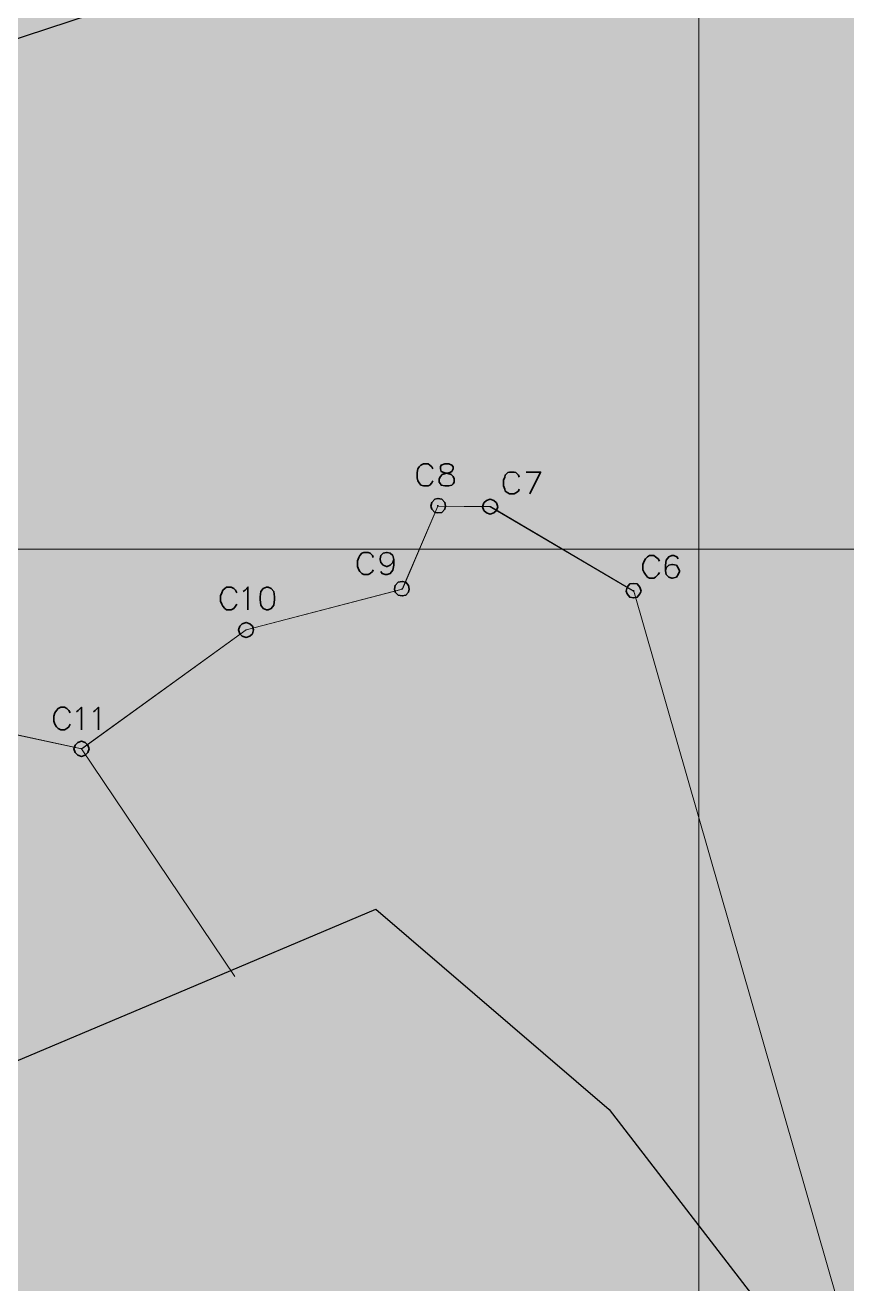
# Model space of a CAD drawing. Header units: metres. Extents: x 294767 to 326364, y 7392106 to 7497262.
# Drawn here: x 304104.7 to 304160, y 7392300.6 to 7392385.2 of the extents above; entities that cross this region are included whole.
import ezdxf

# ---------------------------------------------------------------- set-up
doc = ezdxf.new("R2010")
doc.units = ezdxf.units.M
doc.header["$LTSCALE"] = 0.1
doc.linetypes.add('ACAD_ISO04W100', pattern=[30, 24, -3, 0, -3])
doc.linetypes.add('CONTINUO', pattern=[0])
doc.layers.get('0').update_dxf_attribs({"color": 6})
for name, color, linetype in [('1. CALÇADA', 9, 'ACAD_ISO04W100'), ('1. LIMITE  2', 8, 'ACAD_ISO04W100'), ('1. PAVIMENTO TIPO ASFALTO', 8, 'ACAD_ISO04W100'), ('1. VEGETAÇAO', 106, 'ACAD_ISO04W100')]:
    doc.layers.add(name, color=color, linetype=linetype)
doc.layers.add('MALHA', color=1, linetype='Continuous', lineweight=0)

msp = doc.modelspace()

# ---------------------------------------------------------------- hatches: boundary and pattern name
at = {"true_color": 0x000007}
msp.add_hatch(color=7, dxfattribs=at).paths.add_polyline_path([(304130.057, 7392343.938), (304128.488, 7392339.115), (304128.405, 7392344.202)])
h = msp.add_hatch()
h.set_pattern_fill('ANGLE', color=8, scale=0.36, angle=180)
h.set_pattern_definition([(180, (20.423, 389.72), (-3e-16, -2.5146), [1.8288, -0.6858]), (270, (20.423, 389.72), (2.5146, -5e-16), [1.8288, -0.6858])])
h.paths.add_polyline_path([(304262.381, 7392286.102), (304245.24, 7392299.806), (304237.137, 7392316.936), (304233.29, 7392323.724, -0.068562), (304183.399, 7392288.522), (304167.04, 7392282.338), (304153.631, 7392270.229), (304139.528, 7392261.574), (304124.152, 7392241.509), (304115.304, 7392215.08), (304122.817, 7392219.443), (304134.144, 7392222.182), (304136.112, 7392211.952), (304156.389, 7392209.985), (304198.321, 7392216.477), (304200.486, 7392226.707), (304185.922, 7392250.967), (304196.749, 7392255.098), (304222.634, 7392256.801), (304242.435, 7392254.645), (304263.94, 7392270.218)])
h.paths.add_polyline_path([(304373.144, 7392259.265), (304357.749, 7392279.25), (304325.336, 7392281.119), (304307.195, 7392282.165), (304300.092, 7392306.035), (304274.536, 7392303.855), (304275.525, 7392292.264), (304293.859, 7392279.562), (304285.556, 7392267.578), (304284.821, 7392248.416), (304281.081, 7392240.007), (304294.311, 7392233.338)])
h.paths.add_polyline_path([(304430.365, 7392329.705), (304408.549, 7392327.525), (304394.213, 7392317.247), (304393.278, 7392301.986), (304420.392, 7392284.856), (304441.585, 7392287.971), (304454.675, 7392299.494)])
h.paths.add_polyline_path([(304003.127, 7392289.128), (303999.685, 7392316.643), (303923.969, 7392321.557), (303843.514, 7392299.847), (303866.199, 7392230.875), (303879.719, 7392235.081), (303926.526, 7392249.64), (303930.36, 7392240.977), (303941.656, 7392215.459), (303987.337, 7392219.94), (303984.935, 7392244.416), (303982.477, 7392269.475)])
h.paths.add_polyline_path([(304154.598, 7392298.561), (304143.967, 7392312.333), (304128.275, 7392325.795), (304115.028, 7392320.202), (304101.051, 7392314.3), (304089.024, 7392302.294), (304096.523, 7392291.282), (304110.035, 7392290.382), (304113.257, 7392275.347), (304101.292, 7392272.783), (304090.849, 7392259.481), (304094.096, 7392256.933), (304158.092, 7392284.786)])
h.paths.add_polyline_path([(304134.761, 7392266.861), (304150.409, 7392276.464), (304159.068, 7392283.601), (304158.092, 7392284.786), (304094.096, 7392256.933), (304100.46, 7392251.936), (304117.187, 7392242.755), (304117.885, 7392244.84)])
at = {"layer": '1. LIMITE  2', "true_color": 0xffffff, "transparency": 33554687}
h = msp.add_hatch(color=7, dxfattribs=at)
h.dxf.hatch_style = 1
h.paths.add_polyline_path([(304262.381, 7392286.102), (304245.24, 7392299.806), (304237.137, 7392316.936), (304233.29, 7392323.724, -0.068562), (304183.399, 7392288.522), (304167.04, 7392282.338), (304153.631, 7392270.229), (304139.528, 7392261.574), (304124.152, 7392241.509), (304115.304, 7392215.08), (304122.817, 7392219.443), (304134.144, 7392222.182), (304136.112, 7392211.952), (304156.389, 7392209.985), (304198.321, 7392216.477), (304200.486, 7392226.707), (304185.922, 7392250.967), (304196.749, 7392255.098), (304222.634, 7392256.801), (304242.435, 7392254.645), (304263.94, 7392270.218)])
h.paths.add_polyline_path([(304373.144, 7392259.265), (304357.749, 7392279.25), (304325.336, 7392281.119), (304307.195, 7392282.165), (304300.092, 7392306.035), (304274.536, 7392303.855), (304275.525, 7392292.264), (304293.859, 7392279.562), (304285.556, 7392267.578), (304284.821, 7392248.416), (304281.081, 7392240.007), (304294.311, 7392233.338)])
h.paths.add_polyline_path([(304430.365, 7392329.705), (304408.549, 7392327.525), (304394.213, 7392317.247), (304393.278, 7392301.986), (304420.392, 7392284.856), (304441.585, 7392287.971), (304454.675, 7392299.494)])
h.paths.add_polyline_path([(304003.127, 7392289.128), (303999.685, 7392316.643), (303923.969, 7392321.557), (303843.514, 7392299.847), (303866.199, 7392230.875), (303879.719, 7392235.081), (303926.526, 7392249.64), (303930.36, 7392240.977), (303941.656, 7392215.459), (303987.337, 7392219.94), (303984.935, 7392244.416), (303982.477, 7392269.475)])
h.paths.add_polyline_path([(304154.598, 7392298.561), (304143.967, 7392312.333), (304128.275, 7392325.795), (304115.028, 7392320.202), (304101.051, 7392314.3), (304089.024, 7392302.294), (304096.523, 7392291.282), (304110.035, 7392290.382), (304113.257, 7392275.347), (304101.292, 7392272.783), (304090.849, 7392259.481), (304094.096, 7392256.933), (304158.092, 7392284.786)])
h.paths.add_polyline_path([(304134.761, 7392266.861), (304150.409, 7392276.464), (304159.068, 7392283.601), (304158.092, 7392284.786), (304094.096, 7392256.933), (304100.46, 7392251.936), (304117.187, 7392242.755), (304117.885, 7392244.84)])
at = {"layer": '1. PAVIMENTO TIPO ASFALTO', "true_color": 0x939598, "transparency": 33554661}
h = msp.add_hatch(color=252, dxfattribs=at)
h.dxf.hatch_style = 1
h.paths.add_polyline_path([(303998.226, 7392521.222), (303996.883, 7392520.503), (304057.365, 7392336.457), (304026.779, 7392326.406), (304027.196, 7392324.964), (304058.546, 7392335.266), (304064.52, 7392346.716), (304057.227, 7392368.909), (304104.728, 7392384.518), (304161.728, 7392403.249), (304178.403, 7392352.507), (304195.126, 7392301.62), (304196.475, 7392302.319), (304179.828, 7392352.976), (304162.886, 7392404.531, 0.383675), (304161.756, 7392404.837), (304104.259, 7392385.943), (304055.861, 7392370.039, 0.373206), (304055.586, 7392369.098), (304062.897, 7392346.849), (304058.377, 7392338.184)])
at = {"layer": '1. VEGETAÇAO', "true_color": 0x58ba48, "transparency": 33554636}
h = msp.add_hatch(dxfattribs=at)
h.set_pattern_fill('GRASS', color=85, scale=0.05, angle=195)
h.set_pattern_definition([(285, (49.00995, -517.7818), (1.09985226268, -0.63499999992), [0.238125, -1.557926224]), (240, (49.01, -517.7818), (1.0998522628, -0.635), [0.238125, -1.031875]), (330, (49.01, -517.7818), (0.635, 1.0998522628), [0.238125, -1.031875])])
h.paths.add_polyline_path([(304161.728, 7392403.249), (304057.227, 7392368.909), (304064.52, 7392346.716), (304058.546, 7392335.266), (304027.196, 7392324.964), (304034.562, 7392299.453), (304034.859, 7392299.453), (304050.717, 7392238.053), (304091.898, 7392255.976), (304090.849, 7392259.481), (304101.292, 7392272.783), (304113.257, 7392275.347), (304110.035, 7392290.382), (304096.523, 7392291.282), (304089.024, 7392302.294), (304101.051, 7392314.3), (304128.275, 7392325.795), (304143.967, 7392312.333), (304154.598, 7392298.561), (304158.092, 7392284.786), (304165.388, 7392287.937), (304183.925, 7392295.819), (304195.126, 7392301.62)])

# ---------------------------------------------------------------- linework, layer by layer
at = {"color": 7, "linetype": 'Continuous', "lineweight": 5}
msp.add_lwpolyline([(304196.475, 7392302.319), (304183.925, 7392295.819), (304162.946, 7392286.899), (304145.634, 7392347.192), (304135.987, 7392352.875), (304132.452, 7392352.908), (304130.073, 7392347.324), (304119.567, 7392344.582), (304108.5, 7392336.587), (304099.613, 7392338.503), (304089.173, 7392328.394), (304085.241, 7392320.3), (304085.308, 7392311.446), (304086.299, 7392306.688), (304086.497, 7392302.691), (304083.854, 7392301.237), (304076.718, 7392301.237), (304073.777, 7392300.51), (304070.936, 7392297.107), (304054.219, 7392299.618), (304034.562, 7392299.453), (303974.235, 7392508.382), (303998.226, 7392521.222)], dxfattribs=at)
at = {"color": 7, "linetype": 'Continuous', "lineweight": 35, "true_color": 0x000007}
for points in [[(304132.122, 7392355.402), (304132.039, 7392355.534), (304131.907, 7392355.65), (304131.791, 7392355.749), (304131.494, 7392355.749), (304131.312, 7392355.65), (304131.197, 7392355.534), (304131.114, 7392355.402), (304131.065, 7392355.154), (304131.065, 7392354.807), (304131.114, 7392354.593), (304131.197, 7392354.477), (304131.312, 7392354.312), (304131.494, 7392354.262), (304131.791, 7392354.262), (304131.907, 7392354.312), (304132.039, 7392354.477), (304132.122, 7392354.593)], [(304137.92, 7392354.857), (304137.87, 7392354.989), (304137.705, 7392355.154), (304137.573, 7392355.187), (304137.276, 7392355.187), (304137.16, 7392355.154), (304136.978, 7392354.989), (304136.945, 7392354.857), (304136.863, 7392354.642), (304136.863, 7392354.262), (304136.945, 7392354.047), (304136.978, 7392353.915), (304137.16, 7392353.8), (304137.276, 7392353.717), (304137.573, 7392353.717), (304137.705, 7392353.8), (304137.87, 7392353.915), (304137.92, 7392354.047)], [(304138.382, 7392355.187), (304139.357, 7392355.187), (304138.63, 7392353.717)], [(304132.452, 7392352.908), (304132.452, 7392352.957), (304132.452, 7392352.957)], [(304135.971, 7392352.858), (304135.971, 7392352.908), (304135.971, 7392352.908)], [(304128.108, 7392349.439), (304128.058, 7392349.571), (304127.893, 7392349.736), (304127.761, 7392349.786), (304127.463, 7392349.786), (304127.348, 7392349.736), (304127.216, 7392349.571), (304127.133, 7392349.439), (304127.05, 7392349.224), (304127.05, 7392348.844), (304127.133, 7392348.629), (304127.216, 7392348.514), (304127.348, 7392348.382), (304127.463, 7392348.299), (304127.761, 7392348.299), (304127.893, 7392348.382), (304128.058, 7392348.514), (304128.108, 7392348.629)], [(304129.495, 7392349.307), (304129.413, 7392349.108), (304129.247, 7392348.927), (304129.033, 7392348.844), (304129, 7392348.844), (304128.785, 7392348.927), (304128.62, 7392349.108), (304128.57, 7392349.307), (304128.57, 7392349.356), (304128.62, 7392349.571), (304128.785, 7392349.736), (304129, 7392349.786), (304129.033, 7392349.786), (304129.247, 7392349.736), (304129.413, 7392349.571), (304129.495, 7392349.307), (304129.495, 7392348.927), (304129.413, 7392348.596), (304129.247, 7392348.382), (304129.033, 7392348.299), (304128.901, 7392348.299), (304128.702, 7392348.382), (304128.62, 7392348.514)], [(304147.352, 7392349.191), (304147.269, 7392349.356), (304147.088, 7392349.488), (304146.972, 7392349.571), (304146.675, 7392349.571), (304146.543, 7392349.488), (304146.41, 7392349.356), (304146.328, 7392349.191), (304146.245, 7392348.976), (304146.245, 7392348.629), (304146.328, 7392348.431), (304146.41, 7392348.299), (304146.543, 7392348.134), (304146.675, 7392348.051), (304146.972, 7392348.051), (304147.088, 7392348.134), (304147.269, 7392348.299), (304147.352, 7392348.431)], [(304148.607, 7392349.356), (304148.525, 7392349.488), (304148.327, 7392349.571), (304148.194, 7392349.571), (304147.98, 7392349.488), (304147.815, 7392349.274), (304147.765, 7392348.927), (304147.765, 7392348.547), (304147.815, 7392348.299), (304147.98, 7392348.134), (304148.194, 7392348.051), (304148.227, 7392348.051), (304148.492, 7392348.134), (304148.607, 7392348.299), (304148.707, 7392348.514), (304148.707, 7392348.547), (304148.607, 7392348.761), (304148.492, 7392348.927), (304148.227, 7392348.976), (304148.194, 7392348.976), (304147.98, 7392348.927), (304147.815, 7392348.761), (304147.765, 7392348.547)], [(304118.923, 7392347.077), (304118.841, 7392347.242), (304118.725, 7392347.374), (304118.543, 7392347.456), (304118.246, 7392347.456), (304118.13, 7392347.374), (304117.998, 7392347.242), (304117.916, 7392347.077), (304117.833, 7392346.862), (304117.833, 7392346.515), (304117.916, 7392346.317), (304117.998, 7392346.185), (304118.13, 7392346.019), (304118.246, 7392345.937), (304118.543, 7392345.937), (304118.725, 7392346.019), (304118.841, 7392346.185), (304118.923, 7392346.317)], [(304119.353, 7392347.159), (304119.485, 7392347.242), (304119.683, 7392347.456), (304119.683, 7392345.937)], [(304130.057, 7392347.324), (304130.057, 7392347.374), (304130.057, 7392347.374)], [(304145.618, 7392347.192), (304145.618, 7392347.242), (304145.618, 7392347.242)], [(304119.567, 7392344.582), (304119.567, 7392344.615), (304119.567, 7392344.615)], [(304107.723, 7392338.999), (304107.641, 7392339.164), (304107.509, 7392339.296), (304107.344, 7392339.379), (304107.096, 7392339.379), (304106.914, 7392339.296), (304106.798, 7392339.164), (304106.699, 7392338.999), (304106.617, 7392338.784), (304106.617, 7392338.454), (304106.699, 7392338.239), (304106.798, 7392338.057), (304106.914, 7392337.942), (304107.096, 7392337.859), (304107.344, 7392337.859), (304107.509, 7392337.942), (304107.641, 7392338.057), (304107.723, 7392338.239)], [(304108.153, 7392339.081), (304108.269, 7392339.164), (304108.483, 7392339.379), (304108.483, 7392337.859)], [(304109.293, 7392339.081), (304109.408, 7392339.164), (304109.623, 7392339.379), (304109.623, 7392337.859)], [(304108.483, 7392336.587), (304108.483, 7392336.62), (304108.483, 7392336.62)]]:
    msp.add_lwpolyline(points, dxfattribs=at)
for points in [[(304132.931, 7392355.749), (304132.667, 7392355.65), (304132.634, 7392355.534), (304132.634, 7392355.402), (304132.667, 7392355.237), (304132.849, 7392355.154), (304133.129, 7392355.105), (304133.344, 7392355.022), (304133.476, 7392354.89), (304133.559, 7392354.725), (304133.559, 7392354.51), (304133.476, 7392354.394), (304133.394, 7392354.312), (304133.179, 7392354.262), (304132.931, 7392354.262), (304132.667, 7392354.312), (304132.634, 7392354.394), (304132.551, 7392354.51), (304132.551, 7392354.725), (304132.634, 7392354.89), (304132.749, 7392355.022), (304132.964, 7392355.105), (304133.261, 7392355.154), (304133.394, 7392355.237), (304133.476, 7392355.402), (304133.476, 7392355.534), (304133.394, 7392355.65), (304133.179, 7392355.749)], [(304132.964, 7392352.908), (304132.931, 7392353.155), (304132.716, 7392353.37), (304132.452, 7392353.42), (304132.254, 7392353.37), (304132.039, 7392353.155), (304131.99, 7392352.908), (304132.039, 7392352.693), (304132.254, 7392352.478), (304132.452, 7392352.445), (304132.716, 7392352.478), (304132.931, 7392352.693)], [(304136.483, 7392352.858), (304136.4, 7392353.122), (304136.218, 7392353.288), (304135.971, 7392353.37), (304135.723, 7392353.288), (304135.541, 7392353.122), (304135.458, 7392352.858), (304135.541, 7392352.61), (304135.723, 7392352.445), (304135.971, 7392352.363), (304136.218, 7392352.445), (304136.4, 7392352.61)], [(304120.922, 7392347.456), (304120.707, 7392347.374), (304120.542, 7392347.159), (304120.492, 7392346.812), (304120.492, 7392346.614), (304120.542, 7392346.234), (304120.707, 7392346.019), (304120.922, 7392345.937), (304121.038, 7392345.937), (304121.252, 7392346.019), (304121.418, 7392346.234), (304121.467, 7392346.614), (304121.467, 7392346.812), (304121.418, 7392347.159), (304121.252, 7392347.374), (304121.038, 7392347.456)], [(304130.519, 7392347.324), (304130.47, 7392347.572), (304130.305, 7392347.787), (304130.057, 7392347.836), (304129.793, 7392347.787), (304129.578, 7392347.572), (304129.545, 7392347.324), (304129.578, 7392347.11), (304129.793, 7392346.911), (304130.057, 7392346.862), (304130.305, 7392346.911), (304130.47, 7392347.11)], [(304146.113, 7392347.192), (304146.031, 7392347.456), (304145.865, 7392347.671), (304145.618, 7392347.704), (304145.353, 7392347.671), (304145.188, 7392347.456), (304145.105, 7392347.192), (304145.188, 7392346.994), (304145.353, 7392346.779), (304145.618, 7392346.73), (304145.865, 7392346.779), (304146.031, 7392346.994)], [(304120.063, 7392344.582), (304119.98, 7392344.83), (304119.815, 7392344.995), (304119.567, 7392345.078), (304119.303, 7392344.995), (304119.138, 7392344.83), (304119.055, 7392344.582), (304119.138, 7392344.318), (304119.303, 7392344.153), (304119.567, 7392344.07), (304119.815, 7392344.153), (304119.98, 7392344.318)], [(304108.995, 7392336.587), (304108.913, 7392336.835), (304108.731, 7392337), (304108.483, 7392337.099), (304108.236, 7392337), (304108.054, 7392336.835), (304107.971, 7392336.587), (304108.054, 7392336.339), (304108.236, 7392336.158), (304108.483, 7392336.075), (304108.731, 7392336.158), (304108.913, 7392336.339)]]:
    msp.add_lwpolyline(points, close=True, dxfattribs=at)
at = {"color": 160, "linetype": 'Continuous', "lineweight": 20, "true_color": 0x0000a0}
msp.add_lwpolyline([(304034.562, 7392299.453), (304054.236, 7392299.618), (304070.936, 7392297.091), (304073.761, 7392300.51), (304076.718, 7392301.237), (304083.837, 7392301.237), (304086.497, 7392302.674), (304086.282, 7392306.688), (304085.308, 7392311.429), (304085.225, 7392320.3), (304089.156, 7392328.377), (304099.596, 7392338.487), (304108.483, 7392336.587), (304119.567, 7392344.582), (304130.057, 7392347.324), (304132.452, 7392352.908), (304135.971, 7392352.858), (304145.618, 7392347.192)], dxfattribs=at)
at = {"color": 7, "linetype": 'Continuous', "lineweight": 25, "true_color": 0x000007}
msp.add_lwpolyline([(304132.452, 7392352.908), (304132.452, 7392352.957), (304132.452, 7392352.957)], dxfattribs=at)
at = {"color": 7, "linetype": 'Continuous', "lineweight": 15, "true_color": 0x000007}
for points in [[(304145.618, 7392347.192), (304145.7, 7392346.994)], [(304118.808, 7392321.274), (304108.483, 7392336.587)]]:
    msp.add_lwpolyline(points, dxfattribs=at)
at = {"color": 8}
msp.add_lwpolyline([(304117.187, 7392242.755), (304100.46, 7392251.936), (304090.849, 7392259.481), (304101.292, 7392272.783), (304113.257, 7392275.347), (304110.035, 7392290.382), (304096.523, 7392291.282), (304089.024, 7392302.294), (304101.051, 7392314.3), (304115.028, 7392320.202), (304128.275, 7392325.795), (304143.967, 7392312.333), (304154.598, 7392298.561), (304158.092, 7392284.786), (304159.068, 7392283.601)], dxfattribs=at)
at = {"color": 3}
msp.add_arc((304145.634, 7392347.192), 30, 189.84327, 189.84975, dxfattribs=at)
at = {"layer": '1. CALÇADA', "linetype": 'CONTINUO'}
msp.add_lwpolyline([(304057.227, 7392368.909), (304104.728, 7392384.518), (304161.728, 7392403.249)], dxfattribs=at)
at = {"layer": 'MALHA', "color": 8}
for p, q in [((304150, 7392603.759), (304150, 7392185.875)), ((303827.02, 7392350), (304464.869, 7392350))]:
    msp.add_line(p, q, dxfattribs=at)

doc.saveas('drawing.dxf')
